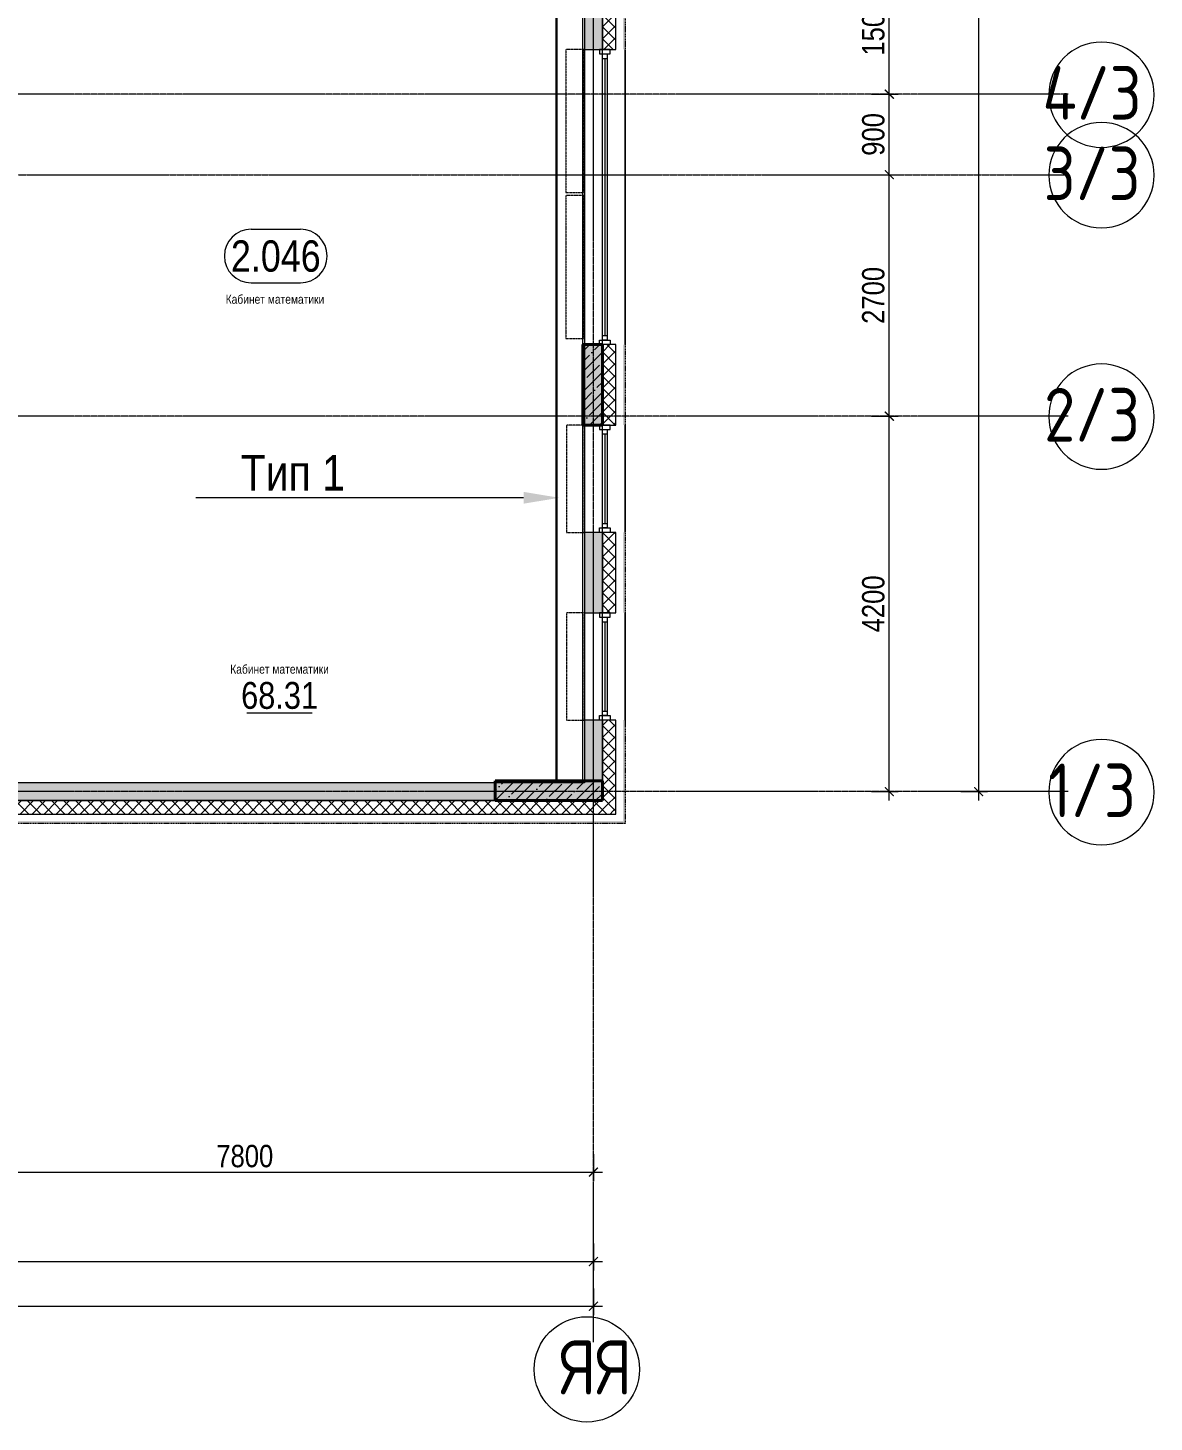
# Model space of a CAD drawing. Header units: millimetres. Extents: x -231292 to 573618, y -153144 to 564035.
# Drawn here: x 117157 to 129756, y 6179 to 21771 of the extents above; entities that cross this region are included whole.
import ezdxf
from ezdxf import colors
from ezdxf.entities.mleader import LeaderData, LeaderLine
from ezdxf.enums import TextEntityAlignment as Align
from ezdxf.math import Vec2, Vec3

# ---------------------------------------------------------------- set-up
doc = ezdxf.new("R2010")
doc.units = ezdxf.units.MM
for name, pattern in [('CENTER2', [28.575, 19.05, -3.175, 3.175, -3.175]), ('DASHED', [19.05, 12.7, -6.35]), ('HIDDEN2', [4.7625, 3.175, -1.5875])]:
    doc.linetypes.add(name, pattern=pattern)
doc.layers.get('0').update_dxf_attribs({"color": 250})
doc.layers.get('Defpoints').update_dxf_attribs({"color": 250})
for name, color, linetype, lineweight in [('A-AREA', 250, 'Continuous', 15), ('A-Wall_Материал_Газоблок_Контур', 250, 'Continuous', 0), ('АР_Area', 250, 'Continuous', 5), ('АР_Колонны', 250, 'Continuous', 35), ('АР_Окна', 250, 'Continuous', 5), ('АР_Отопительные приборы', 250, 'HIDDEN2', 0), ('АР_площадь пом', 250, 'Continuous', 5), ('АР_Стены ЖБ', 250, 'Continuous', 35), ('АР_Стены ПЕНОблок', 250, 'Continuous', 20), ('АР_Утеплитель', 250, 'Continuous', 0), ('АР_Штриховка', 250, 'Continuous', 0), ('Зашивка радиаторов тип 1 (фанера и МДФ)', 250, 'Continuous', 0), ('КМ_Фахверки', 250, 'Continuous', 80), ('Размеры зашивки ГКЛ', 250, 'Continuous', 0), ('РД_Оси_100', 250, 'Continuous', 0), ('РД_Оси_размер', 250, 'Continuous', 0)]:
    doc.layers.add(name, color=color, linetype=linetype, lineweight=lineweight)
doc.layers.add('АР_Делит', color=250, linetype='Continuous', lineweight=0, plot=False)
doc.styles.add('style1', font='ARIALN.TTF')
doc.styles.add('ккк', font='isocpeur.ttf', dxfattribs={"width": 0.85, "oblique": 15})
doc.dimstyles.new('Dim100_ареал', dxfattribs={"dimscale": 100, "dimtxt": 2.5, "dimasz": 1, "dimexe": 1, "dimexo": 1, "dimgap": 0.5, "dimtad": 1, "dimzin": 12, "dimdsep": 46, "dimtxsty": 'style1', "dimblk": 'ARCHTICK', "dimcen": 1, "dimdle": 1, "dimclrd": 256, "dimclre": 256, "dimaunit": 1, "dimadec": 0, "dimazin": 3, "dimtfac": 1, "dimtmove": 1, "dimatfit": 3, "dimldrblk": 'OPEN30', "dimfxl": 2, "dimfxlon": 1, "dimtolj": 1, "dimtzin": 0, "dimlwd": 9, "dimlwe": 9, "dimarcsym": 0})
pattern_1 = [(45, (8883.4, 13229.69), (-112.2532, 112.2532), []), (45, (8995.66, 13229.69), (-112.2532, 112.2532), [198.4375, -39.6875, 0, -39.6875])]

# ---------------------------------------------------------------- blocks, each defined once
blk = doc.blocks.new('A-iden')
at = {"linetype": 'Continuous', "lineweight": 5}
blk.add_circle((-0.73, -4.06), 5.89, dxfattribs=at)
at = {"color": 0, "linetype": 'Continuous', "lineweight": 20, "style": 'ккк', "width": 0.85}
blk.add_attdef('ID', text='', height=6, dxfattribs=at).set_placement((0.31, -3.85), align=Align.MIDDLE_CENTER)
blk = doc.blocks.new('_ArchTick')
at = {"color": 0, "linetype": 'ByBlock', "const_width": 0.15}
blk.add_lwpolyline([(-0.5, -0.5), (0.5, 0.5)], dxfattribs=at)
blk = doc.blocks.new('*D1563')
at = {"layer": 'Defpoints', "color": 0, "transparency": 16777216}
for p in [(106800, -3255), (114600, -3255), (114600, -4255)]:
    blk.add_point(p, dxfattribs=at)
at = {"layer": 'РД_Оси_размер', "lineweight": 9, "transparency": 16777216}
for p, q in [((106800, -4055), (106800, -4355)), ((114600, -4055), (114600, -4355)), ((106700, -4255), (114700, -4255))]:
    blk.add_line(p, q, dxfattribs=at)
at = {"layer": 'РД_Оси_размер', "lineweight": 9, "transparency": 16777216, "xscale": 100, "yscale": 100, "zscale": 100, "rotation": 180}
blk.add_blockref('_ArchTick', (106800, -4255), dxfattribs=at)
at = {"layer": 'РД_Оси_размер', "lineweight": 9, "transparency": 16777216, "xscale": 100, "yscale": 100, "zscale": 100}
blk.add_blockref('_ArchTick', (114600, -4255), dxfattribs=at)
at = {"layer": 'РД_Оси_размер', "color": 0, "transparency": 16777216, "insert": (110700, -4077), "char_height": 250, "attachment_point": 5, "style": 'style1'}
blk.add_mtext('\\A1;7800', dxfattribs=at)
blk = doc.blocks.new('_Open30')
at = {"color": 0, "linetype": 'ByBlock', "lineweight": -2}
for p, q in [((-1, 0.27), (0, 0)), ((0, 0), (-1, -0.27)), ((0, 0), (-1, 0))]:
    blk.add_line(p, q, dxfattribs=at)
blk = doc.blocks.new('*D24')
at = {"layer": 'Defpoints', "color": 0, "transparency": 16777216}
for p in [(0, -3255), (114600, -3255), (114600, -5755)]:
    blk.add_point(p, dxfattribs=at)
at = {"layer": 'РД_Оси_размер', "color": 0, "lineweight": 5, "transparency": 16777216}
for p, q in [((0, -5555), (0, -5855)), ((114600, -5555), (114600, -5855)), ((-100, -5755), (114700, -5755))]:
    blk.add_line(p, q, dxfattribs=at)
at = {"layer": 'РД_Оси_размер', "color": 0, "lineweight": 5, "transparency": 16777216, "xscale": 100, "yscale": 100, "zscale": 100, "rotation": 180}
blk.add_blockref('_ArchTick', (0, -5755), dxfattribs=at)
at = {"layer": 'РД_Оси_размер', "color": 0, "lineweight": 5, "transparency": 16777216, "xscale": 100, "yscale": 100, "zscale": 100}
blk.add_blockref('_ArchTick', (114600, -5755), dxfattribs=at)
at = {"layer": 'РД_Оси_размер', "color": 0, "transparency": 16777216, "insert": (57300, -5577), "char_height": 250, "attachment_point": 5, "style": 'style1'}
blk.add_mtext('\\A1;114600', dxfattribs=at)
blk = doc.blocks.new('*D1613')
at = {"layer": 'Defpoints', "color": 0, "transparency": 16777216}
for p in [(94500, -3255), (114600, -3255), (114600, -5255)]:
    blk.add_point(p, dxfattribs=at)
at = {"layer": 'РД_Оси_размер', "lineweight": 9, "transparency": 16777216}
for p, q in [((94500, -5055), (94500, -5355)), ((114600, -5055), (114600, -5355)), ((94400, -5255), (114700, -5255))]:
    blk.add_line(p, q, dxfattribs=at)
at = {"layer": 'РД_Оси_размер', "lineweight": 9, "transparency": 16777216, "xscale": 100, "yscale": 100, "zscale": 100, "rotation": 180}
blk.add_blockref('_ArchTick', (94500, -5255), dxfattribs=at)
at = {"layer": 'РД_Оси_размер', "lineweight": 9, "transparency": 16777216, "xscale": 100, "yscale": 100, "zscale": 100}
blk.add_blockref('_ArchTick', (114600, -5255), dxfattribs=at)
at = {"layer": 'РД_Оси_размер', "color": 0, "transparency": 16777216, "insert": (104550, -5077), "char_height": 250, "attachment_point": 5, "style": 'style1'}
blk.add_mtext('\\A1;20100', dxfattribs=at)
blk = doc.blocks.new('*D1614')
at = {"layer": 'Defpoints', "color": 0, "transparency": 16777216}
for p in [(116910, 69000), (118910, 69000), (116910, 0)]:
    blk.add_point(p, dxfattribs=at)
at = {"layer": 'РД_Оси_размер', "lineweight": 9, "transparency": 16777216}
for p, q in [((118910, -100), (118910, 69100)), ((118710, 69000), (119010, 69000)), ((118710, 0), (119010, 0))]:
    blk.add_line(p, q, dxfattribs=at)
at = {"layer": 'РД_Оси_размер', "lineweight": 9, "transparency": 16777216, "xscale": 100, "yscale": 100, "zscale": 100}
for p, rotation in [((118910, 69000), 90), ((118910, 0), 270)]:
    blk.add_blockref('_ArchTick', p, dxfattribs=dict(at, rotation=rotation))
at = {"layer": 'РД_Оси_размер', "color": 0, "transparency": 16777216, "insert": (118732, 34500), "char_height": 250, "attachment_point": 5, "rotation": 90, "style": 'style1'}
blk.add_mtext('\\A1;69000', dxfattribs=at)
blk = doc.blocks.new('*D42')
at = {"layer": 'Defpoints', "color": 0, "transparency": 16777216}
for p in [(116910, 4200), (117910, 4200), (116910, 0)]:
    blk.add_point(p, dxfattribs=at)
at = {"layer": 'РД_Оси_размер', "color": 0, "lineweight": 5, "transparency": 16777216}
for p, q in [((117910, -100), (117910, 4300)), ((117710, 4200), (118010, 4200)), ((117710, 0), (118010, 0))]:
    blk.add_line(p, q, dxfattribs=at)
at = {"layer": 'РД_Оси_размер', "color": 0, "lineweight": 5, "transparency": 16777216, "xscale": 100, "yscale": 100, "zscale": 100}
for p, rotation in [((117910, 4200), 90), ((117910, 0), 270)]:
    blk.add_blockref('_ArchTick', p, dxfattribs=dict(at, rotation=rotation))
at = {"layer": 'РД_Оси_размер', "color": 0, "transparency": 16777216, "insert": (117732, 2100), "char_height": 250, "attachment_point": 5, "rotation": 90, "style": 'style1'}
blk.add_mtext('\\A1;4200', dxfattribs=at)
blk = doc.blocks.new('*D43')
at = {"layer": 'Defpoints', "color": 0, "transparency": 16777216}
for p in [(116910, 6900), (117910, 6900), (116910, 4200)]:
    blk.add_point(p, dxfattribs=at)
at = {"layer": 'РД_Оси_размер', "color": 0, "lineweight": 5, "transparency": 16777216}
for p, q in [((117710, 6900), (118010, 6900)), ((117910, 4100), (117910, 7000)), ((117710, 4200), (118010, 4200))]:
    blk.add_line(p, q, dxfattribs=at)
at = {"layer": 'РД_Оси_размер', "color": 0, "lineweight": 5, "transparency": 16777216, "xscale": 100, "yscale": 100, "zscale": 100}
for p, rotation in [((117910, 6900), 90), ((117910, 4200), 270)]:
    blk.add_blockref('_ArchTick', p, dxfattribs=dict(at, rotation=rotation))
at = {"layer": 'РД_Оси_размер', "color": 0, "transparency": 16777216, "insert": (117732, 5550), "char_height": 250, "attachment_point": 5, "rotation": 90, "style": 'style1'}
blk.add_mtext('\\A1;2700', dxfattribs=at)
blk = doc.blocks.new('*D1426')
at = {"layer": 'Defpoints', "color": 0, "transparency": 16777216}
for p in [(116910, 7800), (117910, 7800), (116910, 6900)]:
    blk.add_point(p, dxfattribs=at)
at = {"layer": 'РД_Оси_размер', "lineweight": 9, "transparency": 16777216}
for p, q in [((117710, 7800), (118010, 7800)), ((117910, 6800), (117910, 7900)), ((117710, 6900), (118010, 6900))]:
    blk.add_line(p, q, dxfattribs=at)
at = {"layer": 'РД_Оси_размер', "lineweight": 9, "transparency": 16777216, "xscale": 100, "yscale": 100, "zscale": 100}
for p, rotation in [((117910, 7800), 90), ((117910, 6900), 270)]:
    blk.add_blockref('_ArchTick', p, dxfattribs=dict(at, rotation=rotation))
at = {"layer": 'РД_Оси_размер', "color": 0, "transparency": 16777216, "insert": (117732, 7350), "char_height": 250, "attachment_point": 5, "rotation": 90, "style": 'style1'}
blk.add_mtext('\\A1;900', dxfattribs=at)
blk = doc.blocks.new('*D1427')
at = {"layer": 'Defpoints', "color": 0, "transparency": 16777216}
for p in [(116910, 9300), (117910, 9300), (116910, 7800)]:
    blk.add_point(p, dxfattribs=at)
at = {"layer": 'РД_Оси_размер', "lineweight": 9, "transparency": 16777216}
for p, q in [((117910, 7700), (117910, 9400)), ((117710, 9300), (118010, 9300)), ((117710, 7800), (118010, 7800))]:
    blk.add_line(p, q, dxfattribs=at)
at = {"layer": 'РД_Оси_размер', "lineweight": 9, "transparency": 16777216, "xscale": 100, "yscale": 100, "zscale": 100}
for p, rotation in [((117910, 9300), 90), ((117910, 7800), 270)]:
    blk.add_blockref('_ArchTick', p, dxfattribs=dict(at, rotation=rotation))
at = {"layer": 'РД_Оси_размер', "color": 0, "transparency": 16777216, "insert": (117732, 8550), "char_height": 250, "attachment_point": 5, "rotation": 90, "style": 'style1'}
blk.add_mtext('\\A1;1500', dxfattribs=at)
blk = doc.blocks.new('MOK-МаркаПом_овал_ареал')
for p, q in [((-2.75, 3), (2.75, 3)), ((-2.75, -3), (2.75, -3))]:
    blk.add_line(p, q)
for centre, radius, start, end in [((-2.75, 0), 3, 90, 270), ((2.75, 0), 3, 270, 90), ((-3.75, 0), 3.5, 0, 0.001)]:
    blk.add_arc(centre, radius, start, end)
at = {"color": 0, "style": 'style1'}
blk.add_attdef('АР-ПОМЕЩЕНИЕ:НОМЕР', text='', height=3.5, dxfattribs=at).set_placement((0, 0), align=Align.MIDDLE)
at = {"layer": 'Defpoints', "color": 2, "style": 'style1'}
blk.add_attdef('АР-ПОМЕЩЕНИЕ:НАИМЕНОВАНИЕ', text='', height=1, dxfattribs=at).set_placement((-0.09, -4.81), align=Align.MIDDLE)
blk = doc.blocks.new('MOK-МаркаПомещения1')
at = {"layer": 'A-AREA', "color": 0}
blk.add_line((-3.65, -1.94), (3.65, -1.94), dxfattribs=at)
at = {"layer": 'A-AREA', "color": 0, "style": 'style1'}
blk.add_attdef('АР-ПОМЕЩЕНИЕ:ПЛОЩАДЬ', text='', height=3, dxfattribs=at).set_placement((0, 0), align=Align.MIDDLE)
at = {"layer": 'Defpoints', "style": 'style1', "flags": 8}
blk.add_attdef('АР-ПОМЕЩЕНИЕ:НАИМЕНОВАНИЕ', text='', height=1, dxfattribs=at).set_placement((0, 2.96), align=Align.MIDDLE)
blk = doc.blocks.new('СОШ_2200_АР_ОСИ_М100_28.05.24')
at = {"layer": 'АР_Делит', "color": 5, "linetype": 'DASHED'}
blk.add_lwpolyline([(114955, 135155), (114955, -355), (93595.036, -355), (93595.036, 13855), (94145, 13855), (94145, 68320), (66055, 68320), (66055, 13857.73), (83455, 13857.73), (83455, -355), (45245, -355), (45245, 13145), (44695, 13145), (44695, 26755), (45245, 26755), (45245, 68320), (20455, 68320), (20455, 26755), (27955, 26755), (27955, 13145), (-355, 13145), (-355, 100855)], dxfattribs=at)
at = {"layer": 'РД_Оси_100', "linetype": 'CENTER2'}
for p, q in [((114600, -6155), (114600, 139938.679)), ((119910, 7800), (94200, 7800)), ((119910, 4200), (94200, 4200)), ((119910, 0), (94200, 0))]:
    blk.add_line(p, q, dxfattribs=at)
blk.add_lwpolyline([(94200, 6900), (119910, 6900)], dxfattribs=at)
at = {"layer": 'РД_Оси_100', "color": 0}
ref = blk.add_blockref('A-iden', (120210, 8200), dxfattribs=dict(at, xscale=-100, yscale=100, zscale=100))
ref.add_attrib('ID', '4/3', dxfattribs={"layer": '0', "color": 0, "linetype": 'Continuous', "lineweight": 20, "height": 600, "style": 'ккк', "width": 0.85}).set_placement((120178.57, 7814.738), align=Align.MIDDLE_CENTER)
ref = blk.add_blockref('A-iden', (120210, 7300), dxfattribs=dict(at, xscale=-100, yscale=100, zscale=100))
ref.add_attrib('ID', '3/3', dxfattribs={"layer": '0', "color": 0, "linetype": 'Continuous', "lineweight": 20, "height": 600, "style": 'ккк', "width": 0.85}).set_placement((120178.57, 6914.738), align=Align.MIDDLE_CENTER)
ref = blk.add_blockref('A-iden', (120210, 4600), dxfattribs=dict(at, xscale=-100, yscale=100, zscale=100))
ref.add_attrib('ID', '2/3', dxfattribs={"layer": '0', "color": 0, "linetype": 'Continuous', "lineweight": 20, "height": 600, "style": 'ккк', "width": 0.85}).set_placement((120178.57, 4214.738), align=Align.MIDDLE_CENTER)
ref = blk.add_blockref('A-iden', (120210, 400), dxfattribs=dict(at, xscale=-100, yscale=100, zscale=100))
ref.add_attrib('ID', '1/3', dxfattribs={"layer": '0', "color": 0, "linetype": 'Continuous', "lineweight": 20, "height": 600, "style": 'ккк', "width": 0.85}).set_placement((120178.57, 14.738), align=Align.MIDDLE_CENTER)
at = {"layer": 'РД_Оси_100', "color": 0, "xscale": 100, "yscale": 100, "zscale": 100}
blk.add_blockref('A-iden', (114600, -6054.999), dxfattribs=at).add_auto_attribs({'ID': 'ЯЯ'})
at = {"layer": 'РД_Оси_размер'}
for base, p1, p2, picture, middle in [((118910, 69000), (116910, 0), (116910, 69000), '*D1614', (118732.357, 34500)), ((117910, 9300), (116910, 7800), (116910, 9300), '*D1427', (117732.357, 8550)), ((117910, 7800), (116910, 6900), (116910, 7800), '*D1426', (117732.357, 7350)), ((117910, 6900), (116910, 4200), (116910, 6900), '*D43', (117732.357, 5550)), ((117910, 4200), (116910, 0), (116910, 4200), '*D42', (117732.357, 2100))]:
    dim = blk.add_linear_dim(base=base, p1=p1, p2=p2, angle=90, dimstyle='Dim100_ареал', dxfattribs=at)
    dim.commit()
    dim.dimension.update_dxf_attribs({"geometry": picture, "text_midpoint": middle})
for base, p1, picture, middle in [((114600, -5755), (0, -3255), '*D24', (57300, -5577.357)), ((114600, -5255), (94500, -3255), '*D1613', (104550, -5077.357)), ((114600, -4255), (106800, -3255), '*D1563', (110700, -4077.357))]:
    dim = blk.add_linear_dim(base=base, p1=p1, p2=(114600, -3255), dimstyle='Dim100_ареал', dxfattribs=at)
    dim.commit()
    dim.dimension.update_dxf_attribs({"geometry": picture, "text_midpoint": middle})

msp = doc.modelspace()

# ---------------------------------------------------------------- hatches: boundary and pattern name
at = {"layer": 'АР_Штриховка', "linetype": 'Continuous', "lineweight": 0}
h = msp.add_hatch(dxfattribs=at)
h.set_pattern_fill('AR-CONC', color=256, angle=-360, style=0)
h.set_pattern_definition([(50, (8883.4, 13229.69), (182.18467, -15.93909), [19.05, -209.55]), (355, (8883.4, 13229.69), (-35.24342, 191.05685), [15.24, -167.64058]), (100.45144, (8898.58, 13228.36), (146.94125, 175.11775), [16.19, -178.09024]), (46.1842, (8883.4, 13280.49), (271.07904, -42.04233), [28.575, -314.325]), (96.63556, (8906, 13276.98), (237.40413, 247.4261), [24.285, -267.1356]), (351.18415, (8883.4, 13280.5), (237.40413, 247.4261), [22.85997, -251.45973]), (21, (8908.8, 13267.79), (151.6144, -102.2652), [19.05, -209.55]), (326, (8908.8, 13267.79), (61.80203, 184.18797), [15.24, -167.64]), (71.45145, (8921.44, 13259.26), (213.41642, 81.92277), [16.19, -178.08994]), (37.5, (8883.4, 13229.686), (3.088603, 84.55504), [0, -165.608, 0, -170.18, 0, -168.275]), (7.5, (8883.4, 13229.69), (66.81966, 100.180575), [0, -97.028, 0, -161.798, 0, -64.135]), (327.5, (8826.76, 13229.686), (135.590595, -5.728744), [0, -63.5, 0, -198.12, 0, -262.89]), (317.5, (8801.36, 13229.69), (148.12918, 25.42649), [0, -82.55, 0, -131.572, 0, -186.69])])
h.paths.add_polyline_path([(123583.403, 50329.686), (123383.403, 50329.686), (123383.403, 49529.686), (123583.403, 49529.686)], flags=0)
h.paths.add_polyline_path([(123583.403, 46229.686), (123383.403, 46229.686), (123383.403, 45329.686), (123583.403, 45329.686)], flags=0)
h.paths.add_polyline_path([(123583.403, 44129.686), (123383.403, 44129.686), (123383.403, 43229.686), (123583.403, 43229.686)], flags=0)
h.paths.add_polyline_path([(123583.403, 42029.686), (123383.403, 42029.686), (123383.403, 40229.686), (123583.403, 40229.686)], flags=0)
h.paths.add_polyline_path([(123583.403, 36929.686), (123383.403, 36929.686), (123383.403, 36029.686), (123583.403, 36029.686)], flags=0)
h.paths.add_polyline_path([(123583.403, 34829.686), (123383.403, 34829.686), (123383.403, 33929.686), (123583.403, 33929.686)], flags=0)
h.paths.add_polyline_path([(123583.403, 32729.686), (123383.403, 32729.686), (123383.403, 30929.686), (123583.403, 30929.686)], flags=0)
h.paths.add_polyline_path([(123583.403, 27629.686), (123383.403, 27629.686), (123383.403, 26729.686), (123583.403, 26729.686)], flags=0)
h.paths.add_polyline_path([(123583.403, 25529.686), (123383.403, 25529.686), (123383.403, 24629.686), (123583.403, 24629.686)], flags=0)
h.paths.add_polyline_path([(123583.403, 23429.686), (123383.403, 23429.686), (123383.403, 21529.686), (123583.403, 21529.686)], flags=0)
h.paths.add_polyline_path([(123583.403, 18229.686), (123383.403, 18229.686), (123383.403, 17329.686), (123583.403, 17329.686)], flags=0)
h.paths.add_polyline_path([(123583.403, 16129.686), (123383.403, 16129.686), (123383.403, 15229.686), (123583.403, 15229.686)], flags=0)
h.paths.add_polyline_path([(123583.403, 14029.686), (123383.403, 14029.686), (123383.403, 13329.686), (123583.403, 13129.686)], flags=0)
h = msp.add_hatch(dxfattribs=at)
h.set_pattern_fill('ANSI37', color=256, scale=30, angle=-360, style=0)
h.set_pattern_definition([(45, (8883.4, 13229.69), (-67.35192, 67.35192), []), (135, (8883.4, 13229.69), (-67.35192, -67.35192), [])])
h.paths.add_polyline_path([(123733.403, 50329.686), (123583.403, 50329.686), (123583.403, 49529.686), (123733.403, 49529.686)], flags=0)
h.paths.add_polyline_path([(123733.403, 46229.686), (123583.403, 46229.686), (123583.403, 45329.686), (123733.403, 45329.686)], flags=0)
h.paths.add_polyline_path([(123733.403, 44129.686), (123583.403, 44129.686), (123583.403, 43229.686), (123733.403, 43229.686)], flags=0)
h.paths.add_polyline_path([(123733.403, 42029.686), (123583.403, 42029.686), (123583.403, 40229.686), (123733.403, 40229.686)], flags=0)
h.paths.add_polyline_path([(123733.403, 36929.686), (123583.403, 36929.686), (123583.403, 36029.686), (123733.403, 36029.686)], flags=0)
h.paths.add_polyline_path([(123733.403, 34829.686), (123583.403, 34829.686), (123583.403, 33929.686), (123733.403, 33929.686)], flags=0)
h.paths.add_polyline_path([(123733.403, 32729.686), (123583.403, 32729.686), (123583.403, 30929.686), (123733.403, 30929.686)], flags=0)
h.paths.add_polyline_path([(123733.403, 27629.686), (123583.403, 27629.686), (123583.403, 26729.686), (123733.403, 26729.686)], flags=0)
h.paths.add_polyline_path([(123733.403, 25529.686), (123583.403, 25529.686), (123583.403, 24629.686), (123733.403, 24629.686)], flags=0)
h.paths.add_polyline_path([(123733.403, 23429.686), (123583.403, 23429.686), (123583.403, 21529.686), (123733.403, 21529.686)], flags=0)
h.paths.add_polyline_path([(123733.403, 18229.686), (123583.403, 18229.686), (123583.403, 17329.686), (123733.403, 17329.686)], flags=0)
h.paths.add_polyline_path([(123733.403, 16129.686), (123583.403, 16129.686), (123583.403, 15229.686), (123733.403, 15229.686)], flags=0)
h.paths.add_polyline_path([(123733.403, 14029.686), (123583.403, 14029.686), (123583.403, 13129.686), (123733.403, 12979.686)], flags=0)
h = msp.add_hatch(dxfattribs=at)
h.set_pattern_fill('_U', color=256, angle=-360, style=0, pattern_type=0)
h.set_pattern_definition([(360, (8883.4027, 13229.6861), (-4e-16, 1), [])])
h.paths.add_polyline_path([(123838.403, 50329.686), (123813.403, 50329.686), (123813.403, 49529.686), (123838.403, 49529.686)], flags=0)
h.paths.add_polyline_path([(123838.403, 46229.686), (123813.403, 46229.686), (123813.403, 45329.686), (123838.403, 45329.686)], flags=0)
h.paths.add_polyline_path([(123838.403, 44129.686), (123813.403, 44129.686), (123813.403, 43229.686), (123838.403, 43229.686)], flags=0)
h.paths.add_polyline_path([(123838.403, 42029.686), (123813.403, 42029.686), (123813.403, 40229.686), (123838.403, 40229.686)], flags=0)
h.paths.add_polyline_path([(123838.403, 36929.686), (123813.403, 36929.686), (123813.403, 36029.686), (123838.403, 36029.686)], flags=0)
h.paths.add_polyline_path([(123838.403, 34829.686), (123813.403, 34829.686), (123813.403, 33929.686), (123838.403, 33929.686)], flags=0)
h.paths.add_polyline_path([(123838.403, 32729.686), (123813.403, 32729.686), (123813.403, 30929.686), (123838.403, 30929.686)], flags=0)
h.paths.add_polyline_path([(123838.403, 27629.686), (123813.403, 27629.686), (123813.403, 26729.686), (123838.403, 26729.686)], flags=0)
h.paths.add_polyline_path([(123838.403, 25529.686), (123813.403, 25529.686), (123813.403, 24629.686), (123838.403, 24629.686)], flags=0)
h.paths.add_polyline_path([(123838.403, 23429.686), (123813.403, 23429.686), (123813.403, 21529.686), (123838.403, 21529.686)], flags=0)
h.paths.add_polyline_path([(123838.403, 18229.686), (123813.403, 18229.686), (123813.403, 17329.686), (123838.403, 17329.686)], flags=0)
h.paths.add_polyline_path([(123838.403, 16129.686), (123813.403, 16129.686), (123813.403, 15229.686), (123838.403, 15229.686)], flags=0)
h.paths.add_polyline_path([(123838.403, 14029.686), (123813.403, 14029.686), (123813.403, 12899.686), (123838.403, 12874.686)], flags=0)
at = {"layer": 'АР_Штриховка', "linetype": 'Continuous', "lineweight": 5}
h = msp.add_hatch(dxfattribs=at)
h.set_pattern_fill('ANSI35', color=256, scale=25, style=0)
h.set_pattern_definition(pattern_1)
h.paths.add_polyline_path([(123583.403, 18229.686), (123363.403, 18229.686), (123363.403, 17329.686), (123583.403, 17329.686)], flags=0)
at = {"layer": 'АР_Штриховка', "linetype": 'Continuous', "lineweight": 0}
h = msp.add_hatch(dxfattribs=at)
h.set_pattern_fill('AR-CONC', color=256, style=0)
h.set_pattern_definition([(50, (8883.4, 13229.69), (182.18467, -15.93909), [19.05, -209.55]), (355, (8883.4, 13229.69), (-35.24342, 191.05685), [15.24, -167.64058]), (100.45144, (8898.58, 13228.36), (146.94125, 175.11775), [16.19, -178.09024]), (46.1842, (8883.4, 13280.49), (271.07904, -42.04233), [28.575, -314.325]), (96.63556, (8906, 13276.98), (237.40413, 247.4261), [24.285, -267.1356]), (351.18415, (8883.4, 13280.5), (237.4041, 247.4261), [22.86, -251.4597]), (21, (8908.8, 13267.79), (151.6144, -102.2652), [19.05, -209.55]), (326, (8908.8, 13267.79), (61.80203, 184.18797), [15.24, -167.64]), (71.45145, (8921.44, 13259.26), (213.41642, 81.92277), [16.19, -178.08994]), (37.5, (8883.4, 13229.686), (3.088603, 84.55504), [0, -165.608, 0, -170.18, 0, -168.275]), (7.5, (8883.4, 13229.69), (66.81966, 100.180575), [0, -97.028, 0, -161.798, 0, -64.135]), (327.5, (8826.76, 13229.686), (135.590595, -5.728744), [0, -63.5, 0, -198.12, 0, -262.89]), (317.5, (8801.36, 13229.69), (148.12918, 25.42649), [0, -82.55, 0, -131.572, 0, -186.69])])
h.paths.add_polyline_path([(123583.403, 13129.686), (123383.403, 13329.686), (115183.403, 13329.686), (115183.403, 13129.686)], flags=0)
h.paths.add_polyline_path([(112783.403, 13129.686), (112783.403, 13329.686), (112183.403, 13329.686), (112183.403, 13129.686)], flags=0)
at = {"layer": 'АР_Штриховка', "linetype": 'Continuous', "lineweight": 5}
h = msp.add_hatch(dxfattribs=at)
h.set_pattern_fill('ANSI35', color=256, scale=25, style=0)
h.set_pattern_definition(pattern_1)
h.paths.add_polyline_path([(123583.403, 13129.686), (123583.403, 13349.686), (122383.403, 13349.686), (122383.403, 13129.686)], flags=0)
at = {"layer": 'АР_Штриховка', "linetype": 'Continuous', "lineweight": 0}
h = msp.add_hatch(dxfattribs=at)
h.set_pattern_fill('ANSI37', color=256, scale=30, style=0)
h.set_pattern_definition([(45, (8883.4, 13229.69), (-67.35192, 67.35192), []), (135, (8883.4, 13229.69), (-67.35192, -67.35192), [])])
h.paths.add_polyline_path([(123733.403, 12979.686), (123583.403, 13129.686), (115183.403, 13129.686), (115183.403, 12979.686)], flags=0)
h.paths.add_polyline_path([(112783.403, 12979.686), (112783.403, 13129.686), (112183.403, 13129.686), (112183.403, 12979.686)], flags=0)
h = msp.add_hatch(dxfattribs=at)
h.set_pattern_fill('_U', color=256, style=0, pattern_type=0)
h.set_pattern_definition([(360, (8883.4027, 13229.6861), (-2e-16, 1), [])])
h.paths.add_polyline_path([(123838.403, 12874.686), (123813.403, 12899.686), (115183.403, 12899.686), (115183.403, 12874.686)], flags=0)
h.paths.add_polyline_path([(112783.403, 12874.686), (112783.403, 12899.686), (112183.403, 12899.686), (112183.403, 12874.686)], flags=0)

# ---------------------------------------------------------------- linework, layer by layer
at = {"layer": 'A-Wall_Материал_Газоблок_Контур', "linetype": 'Continuous', "lineweight": 0}
for p, q in [((123383.403, 21529.686), (123383.403, 18229.686)), ((123838.403, 18229.686), (123838.403, 21529.686)), ((123383.403, 17329.686), (123383.403, 16129.686)), ((123838.403, 16129.686), (123838.403, 17329.686)), ((123383.403, 15229.686), (123383.403, 14029.686)), ((123838.403, 14029.686), (123838.403, 15229.686))]:
    msp.add_line(p, q, dxfattribs=at)
at = {"layer": 'АР_Колонны', "linetype": 'HIDDEN2', "lineweight": 25}
for p, q in [((123363.403, 18229.686), (123583.403, 18229.686)), ((123363.403, 17329.686), (123363.403, 18229.686)), ((123583.403, 18229.686), (123583.403, 17329.686)), ((123583.403, 17329.686), (123363.403, 17329.686)), ((122383.403, 13349.686), (123583.403, 13349.686)), ((122383.403, 13129.686), (122383.403, 13349.686)), ((123583.403, 13349.686), (123583.403, 13129.686)), ((123583.403, 13129.686), (122383.403, 13129.686))]:
    msp.add_line(p, q, dxfattribs=at)
at = {"layer": 'АР_Колонны', "linetype": 'Continuous', "lineweight": 35}
for p, q in [((123363.403, 17329.686), (123363.403, 18229.686)), ((123363.403, 18229.686), (123583.403, 18229.686)), ((123583.403, 17329.686), (123583.403, 18229.686)), ((123363.403, 17329.686), (123583.403, 17329.686)), ((122383.403, 13129.686), (122383.403, 13349.686)), ((122383.403, 13349.686), (123583.403, 13349.686)), ((123583.403, 13129.686), (123583.403, 13349.686)), ((122383.403, 13129.686), (123583.403, 13129.686))]:
    msp.add_line(p, q, dxfattribs=at)
at = {"layer": 'АР_Окна', "linetype": 'Continuous', "lineweight": 5}
for p, q in [((123383.403, 21529.686), (123383.403, 18229.686)), ((123838.403, 21529.686), (123838.403, 18229.686)), ((123585.903, 21429.686), (123635.903, 21429.686)), ((123610.903, 21429.686), (123610.903, 18329.686)), ((123585.903, 18329.686), (123635.903, 18329.686)), ((123383.403, 17329.686), (123383.403, 16129.686)), ((123838.403, 17329.686), (123838.403, 16129.686)), ((123585.903, 17229.686), (123635.903, 17229.686)), ((123610.903, 17229.686), (123610.903, 16229.686)), ((123585.903, 16229.686), (123635.903, 16229.686)), ((123383.403, 15229.686), (123383.403, 14029.686)), ((123585.903, 15129.686), (123635.903, 15129.686)), ((123610.903, 15129.686), (123610.903, 14129.686)), ((123838.403, 15229.686), (123838.403, 14029.686)), ((123585.903, 14129.686), (123635.903, 14129.686))]:
    msp.add_line(p, q, dxfattribs=at)
for points in [[(123670.903, 21479.686), (123670.903, 21529.686), (123550.903, 21529.686), (123550.903, 21479.686)], [(123585.903, 21479.686), (123635.903, 21479.686), (123635.903, 18279.686), (123585.903, 18279.686)], [(123670.903, 18279.686), (123670.903, 18229.686), (123550.903, 18229.686), (123550.903, 18279.686)], [(123670.903, 17279.686), (123670.903, 17329.686), (123550.903, 17329.686), (123550.903, 17279.686)], [(123585.903, 17279.686), (123635.903, 17279.686), (123635.903, 16179.686), (123585.903, 16179.686)], [(123670.903, 16179.686), (123670.903, 16129.686), (123550.903, 16129.686), (123550.903, 16179.686)], [(123670.903, 15179.686), (123670.903, 15229.686), (123550.903, 15229.686), (123550.903, 15179.686)], [(123585.903, 15179.686), (123635.903, 15179.686), (123635.903, 14079.686), (123585.903, 14079.686)], [(123670.903, 14079.686), (123670.903, 14029.686), (123550.903, 14029.686), (123550.903, 14079.686)]]:
    msp.add_lwpolyline(points, close=True, dxfattribs=at)
at = {"layer": 'АР_Отопительные приборы'}
for points in [[(123375.32, 21529.423), (123175.32, 21529.423), (123175.32, 19929.423), (123375.32, 19929.423)], [(123375.32, 19896.268), (123175.32, 19896.268), (123175.32, 18296.268), (123375.32, 18296.268)], [(123383.403, 17329.686), (123183.403, 17329.686), (123183.403, 16129.686), (123383.403, 16129.686)], [(123383.403, 15229.686), (123183.403, 15229.686), (123183.403, 14029.686), (123383.403, 14029.686)]]:
    msp.add_lwpolyline(points, close=True, dxfattribs=at)
at = {"layer": 'АР_Стены ЖБ', "linetype": 'Continuous', "lineweight": 40}
for p, q in [((123583.403, 18229.686), (123363.403, 18229.686)), ((123363.403, 18229.686), (123363.403, 17329.686)), ((123583.403, 17329.686), (123583.403, 18229.686)), ((123363.403, 17329.686), (123583.403, 17329.686)), ((123583.403, 13349.686), (122383.403, 13349.686)), ((122383.403, 13349.686), (122383.403, 13129.686)), ((123583.403, 13129.686), (123583.403, 13349.686)), ((122383.403, 13129.686), (123583.403, 13129.686))]:
    msp.add_line(p, q, dxfattribs=at)
at = {"layer": 'АР_Стены ПЕНОблок', "linetype": 'Continuous', "lineweight": 20}
for p, q in [((123383.403, 23429.686), (123383.403, 21529.686)), ((123583.403, 21529.686), (123583.403, 23429.686)), ((123383.403, 21529.686), (123583.403, 21529.686)), ((123583.403, 18229.686), (123383.403, 18229.686)), ((123383.403, 18229.686), (123383.403, 17329.686)), ((123583.403, 17329.686), (123583.403, 18229.686)), ((123383.403, 17329.686), (123583.403, 17329.686)), ((123583.403, 16129.686), (123383.403, 16129.686)), ((123383.403, 16129.686), (123383.403, 15229.686)), ((123583.403, 15229.686), (123583.403, 16129.686)), ((123383.403, 15229.686), (123583.403, 15229.686)), ((123583.403, 14029.686), (123383.403, 14029.686)), ((123383.403, 14029.686), (123383.403, 13329.686)), ((123583.403, 13129.686), (123583.403, 14029.686)), ((123383.403, 13329.686), (115183.403, 13329.686)), ((115183.403, 13129.686), (123583.403, 13129.686))]:
    msp.add_line(p, q, dxfattribs=at)
at = {"layer": 'АР_Утеплитель', "linetype": 'Continuous', "lineweight": 0}
for p, q in [((123583.403, 23429.686), (123583.403, 21529.686)), ((123733.403, 21529.686), (123733.403, 23429.686)), ((123583.403, 21529.686), (123733.403, 21529.686)), ((123733.403, 18229.686), (123583.403, 18229.686)), ((123583.403, 18229.686), (123583.403, 17329.686)), ((123733.403, 17329.686), (123733.403, 18229.686)), ((123583.403, 17329.686), (123733.403, 17329.686)), ((123733.403, 16129.686), (123583.403, 16129.686)), ((123583.403, 16129.686), (123583.403, 15229.686)), ((123733.403, 15229.686), (123733.403, 16129.686)), ((123583.403, 15229.686), (123733.403, 15229.686)), ((123733.403, 14029.686), (123583.403, 14029.686)), ((123583.403, 14029.686), (123583.403, 13129.686)), ((123733.403, 12979.686), (123733.403, 14029.686)), ((123583.403, 13129.686), (115183.403, 13129.686)), ((115183.403, 12979.686), (123733.403, 12979.686))]:
    msp.add_line(p, q, dxfattribs=at)
at = {"layer": 'Зашивка радиаторов тип 1 (фанера и МДФ)', "linetype": 'Continuous', "lineweight": 0}
for p, q in [((123063.402, 22429.686), (123063.403, 13349.686)), ((123075.902, 22429.686), (123075.903, 13349.686)), ((123075.903, 13349.686), (123075.902, 22429.686)), ((123363.403, 13349.686), (123363.402, 22429.686)), ((123063.403, 13349.686), (123075.903, 13349.686)), ((123075.903, 13349.686), (123363.403, 13349.686))]:
    msp.add_line(p, q, dxfattribs=at)
at = {"layer": 'КМ_Фахверки', "lineweight": 5}
msp.add_lwpolyline([(79583.403, 81804.686), (103283.403, 81804.103), (103283.403, 13129.686), (123583.403, 13129.686), (123583.371, 148129.686), (81883.406, 148129.686), (81883.406, 142129.686), (46283.403, 142129.686), (46283.403, 113829.686), (8783.403, 113829.686), (8783.403, 26629.686), (36583.403, 26629.686), (36583.403, 39729.686), (29083.403, 39729.686), (29083.403, 81804.686), (54383.403, 81804.686), (54383.403, 13129.686), (92083.403, 13129.686), (92083.403, 26829.686), (74683.402, 26829.694), (74683.401, 81804.686), (79584.99, 81804.686)], dxfattribs=at)

# ---------------------------------------------------------------- block references
at = {"layer": 'АР_Area', "linetype": 'Continuous', "lineweight": 5, "xscale": 100, "yscale": 100, "zscale": 100}
msp.add_blockref('MOK-МаркаПом_овал_ареал', (119930.378, 19219.942), dxfattribs=at).add_auto_attribs({'АР-ПОМЕЩЕНИЕ:НОМЕР': '2.046', 'АР-ПОМЕЩЕНИЕ:НАИМЕНОВАНИЕ': 'Кабинет математики'})
at = {"layer": 'АР_площадь пом', "linetype": 'Continuous', "lineweight": 5}
ref = msp.add_blockref('MOK-МаркаПомещения1', (119972.651, 14306.178), dxfattribs=dict(at, xscale=100, yscale=100, zscale=100))
ref.add_attrib('АР-ПОМЕЩЕНИЕ:НАИМЕНОВАНИЕ', 'Кабинет математики', dxfattribs={"layer": 'Defpoints', "height": 100, "style": 'style1'}).set_placement((119972.651, 14601.741), align=Align.MIDDLE)
ref.add_attrib('АР-ПОМЕЩЕНИЕ:ПЛОЩАДЬ', '68.31', dxfattribs={"layer": 'A-AREA', "color": 0, "height": 300, "style": 'style1'}).set_placement((119972.651, 14306.178), align=Align.MIDDLE)
at = {"layer": 'РД_Оси_100'}
msp.add_blockref('СОШ_2200_АР_ОСИ_М100_28.05.24', (8883.403, 13229.686), dxfattribs=at)

# ---------------------------------------------------------------- leaders
at = {"layer": 'Размеры зашивки ГКЛ'}
ml = msp.add_multileader_mtext('Standard', dxfattribs=at)
ml.set_content('\\pxsm1;Тип 1 ', color=(0, 0, 138), style='style1')
ml.set_leader_properties(color=256, linetype='ByLayer', lineweight=9)
ml.build(insert=Vec2(0, 0))
ml.multileader.update_dxf_attribs({"has_dogleg": 0, "text_left_attachment_type": 6, "text_right_attachment_type": 6, "text_bottom_attachment_type": 10, "dogleg_length": 25, "arrow_head_size": 400})
ctx = ml.context
ctx.base_point, ctx.char_height, ctx.arrow_head_size, ctx.landing_gap_size, ctx.plane_origin = Vec3(119487.683, 16516.116), 400, 400, 50, Vec3(113673.819, 23486.681)
ctx.left_attachment, ctx.right_attachment, ctx.top_attachment = 6, 6, 10
notes = []
notes.append((ctx, [(1, (1, 1, 0), (120683.078, 16516.116), (-1, 0), 25, [(1, [(123102.694, 16516.116)], 0, [])])]))
ctx.mtext.insert, ctx.mtext.width, ctx.mtext.defined_height, ctx.mtext.line_spacing_factor, ctx.mtext.flow_direction = Vec3(119537.683, 16996.116), 1668.44707, 600, 0.3, 5
for ctx, leaders in notes:
    for number, flags, end, landing, length, lines in leaders:
        leader = LeaderData()
        leader.index, (leader.has_last_leader_line, leader.has_dogleg_vector, leader.attachment_direction) = number, flags
        leader.last_leader_point, leader.dogleg_vector, leader.dogleg_length = Vec3(end), Vec3(landing), length
        for number, points, colour, breaks in lines:
            line = LeaderLine()
            line.index, line.vertices, line.color, line.breaks = number, Vec3.list(points), colors.encode_raw_color(colour), breaks
            leader.lines.append(line)
        ctx.leaders.append(leader)

doc.saveas('drawing.dxf')
